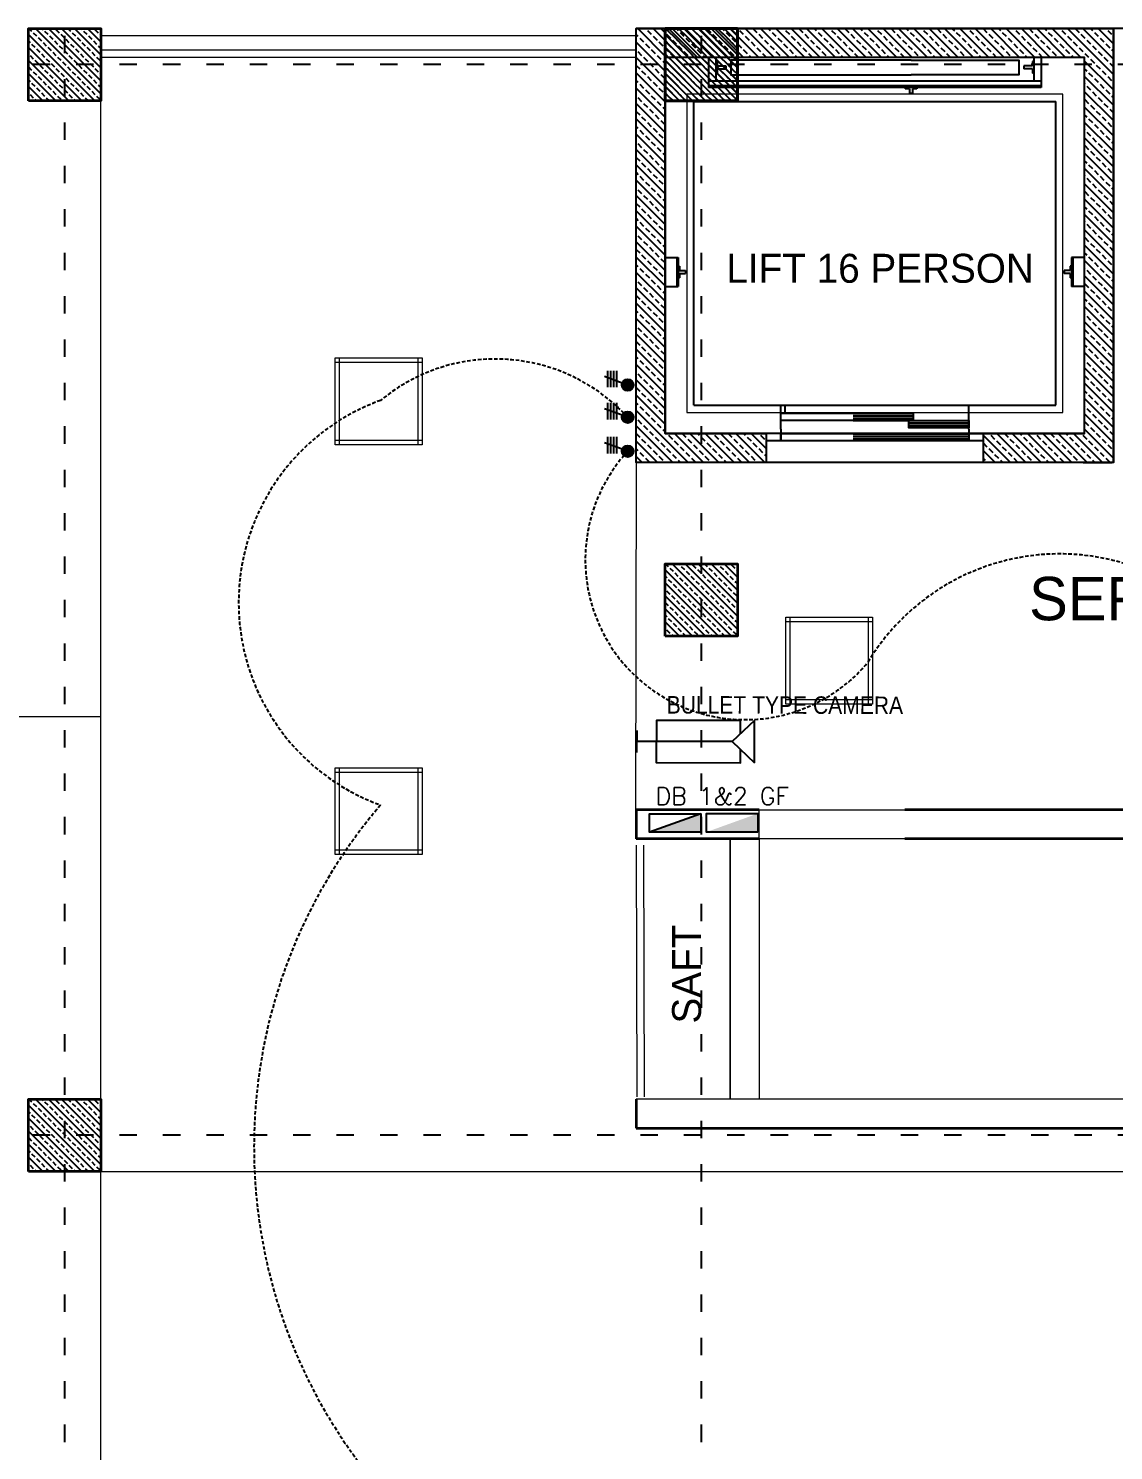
# Model space of a CAD drawing. Header units: millimetres. Extents: x -3207095 to 15275363, y 3702017 to 4798027.
# Drawn here: x 678185 to 678935, y 4470392 to 4471375 of the extents above; entities that cross this region are included whole.
import ezdxf

# ---------------------------------------------------------------- set-up
doc = ezdxf.new("R2010")
doc.units = ezdxf.units.MM
for name, pattern in [('ACAD_ISO03W100', [30, 12, -18]), ('DUZ', [500, 500]), ('HIDDEN', [0.375, 0.25, -0.125])]:
    doc.linetypes.add(name, pattern=pattern)
doc.layers.get('0').update_dxf_attribs({"color": 1, "linetype": 'DUZ'})
for name, color, linetype in [('3K', 4, 'Continuous'), ('a_aydinlatma', 5, 'Continuous'), ('EL-L-LS', 181, 'Continuous'), ('KAPIACI1', 252, 'Continuous'), ('KOLTAR_F', 145, 'Continuous'), ('MH-EL-CCTV', 33, 'Continuous'), ('MH-TXT', 2, 'Continuous'), ('OLCU', 1, 'Continuous'), ('Power_Legend$0$SMC-EL-DB', 170, 'Continuous'), ('SMC-TXT', 123, 'Continuous'), ('TR', 8, 'Continuous')]:
    doc.layers.add(name, color=color, linetype=linetype)
for name, color, linetype, lineweight in [('DUVAR', 7, 'Continuous', 35), ('EL-L-WIR', 124, 'Continuous', 30), ('iç duvar', 7, 'Continuous', 50), ('KAPEN', 151, 'Continuous', 9), ('KOLON_F', 3, 'Continuous', 35)]:
    doc.layers.add(name, color=color, linetype=linetype, lineweight=lineweight)
doc.styles.add('smc-1', font='simplex.shx')
doc.styles.add('SMC-2', font='GOTHIC.TTF', dxfattribs={"width": 0.9})
pattern_1 = [(360, (472150.586, 4671835.662), (8e-16, 1.5875), [])]

# ---------------------------------------------------------------- blocks, each defined once
blk = doc.blocks.new('A$Cfe24bc4e')
at = {"layer": 'OLCU', "color": 40, "linetype": 'Continuous', "lineweight": 5, "true_color": 0xf8d731}
for p, q in [((0, 0), (0, 60)), ((0, 60), (60, 60)), ((3, 0), (3, 60)), ((57, 60), (57, 0)), ((60, 60), (60, 0)), ((0, 57), (60, 57)), ((60, 3), (0, 3)), ((60, 0), (0, 0))]:
    blk.add_line(p, q, dxfattribs=at)
blk = doc.blocks.new('CCTV-CAMERA')
for p, q in [((1.115, 0.2), (0.903, 0)), ((1.115, -0.2), (1.115, 0.2)), ((0, -0.104), (0, 0.104)), ((0.183, 0), (0, 0)), ((0.903, 0), (0.183, 0)), ((0.903, 0), (1.115, -0.2))]:
    blk.add_line(p, q)
blk.add_lwpolyline([(0.983, 0.076), (0.983, 0.2), (0.183, 0.2), (0.183, -0.2), (0.983, -0.2), (0.983, -0.076)])
blk = doc.blocks.new('LS-1WAY-4G')
at = {"layer": 'EL-L-LS'}
blk.add_hatch(color=181, dxfattribs=at).paths.add_polyline_path([(0.092, 0.092, 1), (-0.092, 0.092, 1)])
at = {"layer": 'EL-L-LS', "color": 181}
for p, q in [((0.031, 0.178), (0.132, 0.453)), ((-0.036, 0.4), (0.223, 0.4)), ((-0.036, 0.354), (0.223, 0.354)), ((-0.036, 0.308), (0.223, 0.308)), ((-0.036, 0.263), (0.223, 0.263))]:
    blk.add_line(p, q, dxfattribs=at)
blk.add_circle((0, 0.092), 0.0917, dxfattribs=at)

msp = doc.modelspace()

# ---------------------------------------------------------------- hatches: boundary and pattern name
h = msp.add_hatch()
h.set_pattern_fill('ANSI33', color=252, scale=30, angle=90)
h.set_pattern_definition([(135, (5198241.22, 3724582.57), (-5.303300859, -5.303300859), []), (135, (5198241.22, 3724587.873), (-5.303300859, -5.303300859), [3.75, -1.875])])
h.paths.add_polyline_path([(678695.06, 4471095.15), (678695.06, 4471075.15), (678605.06, 4471075.15), (678605.06, 4471375.15), (678935.06, 4471375.15), (678935.06, 4471075.15), (678845.06, 4471075.15), (678845.06, 4471095.15), (678915.06, 4471095.15), (678915.06, 4471355.15), (678625.06, 4471355.15), (678625.06, 4471095.15)])
at = {"layer": 'KOLTAR_F'}
h = msp.add_hatch(dxfattribs=at)
h.set_pattern_fill('ANSI33', color=256, angle=90, style=0)
h.set_pattern_definition([(135, (5182597.5296, 3810741.6723), (-4.4901280605, -4.4901280605), []), (135, (5182597.5296, 3810746.1625), (-4.4901280605, -4.4901280605), [3.175, -1.5875])])
h.paths.add_polyline_path([(678185.06, 4471325.15), (678185.06, 4471375.15), (678235.06, 4471375.15), (678235.06, 4471325.15)])
h = msp.add_hatch(dxfattribs=at)
h.set_pattern_fill('ANSI33', color=256, angle=90, style=0)
h.set_pattern_definition([(135, (5182157.5296, 3810741.6723), (-4.4901280605, -4.4901280605), []), (135, (5182157.5296, 3810746.1625), (-4.4901280605, -4.4901280605), [3.175, -1.5875])])
h.paths.add_polyline_path([(678675.06, 4471325.15), (678675.06, 4471375.15), (678625.06, 4471375.15), (678625.06, 4471325.15)])
h = msp.add_hatch(dxfattribs=at)
h.set_pattern_fill('ANSI33', color=256, angle=90, style=0)
h.set_pattern_definition([(135, (5183037.5296, 3810741.6723), (-4.4901280605, -4.4901280605), []), (135, (5183037.5296, 3810746.1625), (-4.4901280605, -4.4901280605), [3.175, -1.5875])])
h.paths.add_polyline_path([(678625.06, 4471325.15), (678625.06, 4471375.15), (678675.06, 4471375.15), (678675.06, 4471325.15)])
h = msp.add_hatch(dxfattribs=at)
h.set_pattern_fill('ANSI33', color=256, angle=90, style=0)
h.set_pattern_definition([(135, (5183037.5296, 3810371.6723), (-4.4901280605, -4.4901280605), []), (135, (5183037.5296, 3810376.1625), (-4.4901280605, -4.4901280605), [3.175, -1.5875])])
h.paths.add_polyline_path([(678625.06, 4470955.15), (678625.06, 4471005.15), (678675.06, 4471005.15), (678675.06, 4470955.15)])
h = msp.add_hatch(dxfattribs=at)
h.set_pattern_fill('ANSI33', color=256, angle=90, style=0)
h.set_pattern_definition([(135, (5182597.5296, 3810001.6723), (-4.4901280605, -4.4901280605), []), (135, (5182597.5296, 3810006.1625), (-4.4901280605, -4.4901280605), [3.175, -1.5875])])
h.paths.add_polyline_path([(678185.06, 4470585.15), (678185.06, 4470635.15), (678235.06, 4470635.15), (678235.06, 4470585.15)])
at = {"layer": 'Power_Legend$0$SMC-EL-DB'}
for points in [[(678649.71, 4470819.63), (678649.71, 4470832.38), (678614.31, 4470819.63)], [(678689.16, 4470819.75), (678689.16, 4470832.5), (678653.75, 4470819.75)]]:
    msp.add_hatch(color=256, dxfattribs=at).paths.add_polyline_path(points)
at = {"layer": 'TR'}
h = msp.add_hatch(dxfattribs=at)
h.set_pattern_fill('LINE', color=256, scale=0.5, angle=360, style=0)
h.set_pattern_definition(pattern_1)
h.paths.add_polyline_path([(678796.56, 4471109.15), (678796.56, 4471104.15), (678793.56, 4471104.15), (678755.06, 4471104.15), (678755.06, 4471109.15)])
h.paths.add_polyline_path([(678835.06, 4471104.15), (678835.06, 4471099.15), (678793.56, 4471099.15), (678793.56, 4471104.15)])
h = msp.add_hatch(dxfattribs=at)
h.set_pattern_fill('LINE', color=256, scale=0.5, angle=360, style=0)
h.set_pattern_definition(pattern_1)
h.paths.add_polyline_path([(678835.06, 4471095.15), (678835.06, 4471090.15), (678755.06, 4471090.15), (678755.06, 4471095.15)])

# ---------------------------------------------------------------- linework, layer by layer
at = {"color": 232, "linetype": 'ACAD_ISO03W100'}
for p, q in [((678210.06, 4472510.15), (678210.06, 4469380.15)), ((678650.06, 4472510.15), (678650.06, 4469380.15)), ((680990.06, 4471350.15), (677050.06, 4471350.15)), ((680990.06, 4470610.15), (677050.06, 4470610.15))]:
    msp.add_line(p, q, dxfattribs=at)
at = {"color": 7}
for p, q in [((679435.06, 4471375.15), (678605.06, 4471375.15)), ((678935.06, 4471075.15), (678935.06, 4471375.15)), ((678915.06, 4471355.15), (678625.06, 4471355.15)), ((678625.06, 4471095.15), (678625.06, 4471355.15)), ((678915.06, 4471095.15), (678915.06, 4471355.15)), ((678915.06, 4471095.15), (678625.06, 4471095.15)), ((678935.06, 4471075.15), (678605.06, 4471075.15)), ((678914.11, 4471075.15), (678934.11, 4471075.15))]:
    msp.add_line(p, q, dxfattribs=at)
at = {"color": 0, "lineweight": 18, "ltscale": 40}
for p, q in [((678935.06, 4471375.15), (678605.06, 4471375.15)), ((678935.06, 4471075.15), (678935.06, 4471375.15)), ((678915.06, 4471355.15), (678625.06, 4471355.15)), ((678625.06, 4471355.15), (678625.06, 4471095.15)), ((678915.06, 4471095.15), (678915.06, 4471355.15)), ((678695.06, 4471095.15), (678625.06, 4471095.15)), ((678915.06, 4471095.15), (678845.06, 4471095.15)), ((678695.06, 4471075.15), (678605.06, 4471075.15)), ((678935.06, 4471075.15), (678845.06, 4471075.15))]:
    msp.add_line(p, q, dxfattribs=at)
at = {"color": 7}
msp.add_lwpolyline([(678695.06, 4471095.15), (678695.06, 4471075.15), (678605.06, 4471075.15), (678605.06, 4471375.15), (678935.06, 4471375.15), (678935.06, 4471075.15), (678845.06, 4471075.15), (678845.06, 4471095.15), (678915.06, 4471095.15), (678915.06, 4471355.15), (678625.06, 4471355.15), (678625.06, 4471095.15), (678695.06, 4471095.15)], dxfattribs=at)
at = {"color": 0, "lineweight": 18, "ltscale": 40}
for points in [[(678900.06, 4471329.67), (678640.06, 4471329.67), (678640.06, 4471109.67), (678900.06, 4471109.67)], [(678895.06, 4471324.67), (678645.06, 4471324.67), (678645.06, 4471114.67), (678895.06, 4471114.67)]]:
    msp.add_lwpolyline(points, close=True, dxfattribs=at)
at = {"layer": '3K'}
for p, q in [((678655.06, 4471354.77), (678655.06, 4471334.43)), ((678660.06, 4471354.77), (678660.06, 4471338.7)), ((678880.06, 4471354.77), (678880.06, 4471338.7)), ((678885.06, 4471354.77), (678885.06, 4471334.43)), ((678660.06, 4471352.2), (678661.06, 4471352.2)), ((678660.06, 4471344.2), (678661.06, 4471344.2)), ((678661.06, 4471352.2), (678661.06, 4471349.2)), ((678661.06, 4471349.2), (678667.06, 4471349.2)), ((678661.06, 4471347.2), (678667.06, 4471347.2)), ((678661.06, 4471347.2), (678661.06, 4471344.2)), ((678667.06, 4471349.2), (678667.06, 4471347.2)), ((678879.06, 4471349.2), (678873.06, 4471349.2)), ((678873.06, 4471349.2), (678873.06, 4471347.2)), ((678879.06, 4471347.2), (678873.06, 4471347.2)), ((678879.06, 4471352.2), (678879.06, 4471349.2)), ((678880.06, 4471352.2), (678879.06, 4471352.2)), ((678879.06, 4471347.2), (678879.06, 4471344.2)), ((678880.06, 4471344.2), (678879.06, 4471344.2)), ((678885.06, 4471338.7), (678655.06, 4471338.7)), ((678885.06, 4471335.43), (678655.06, 4471335.43)), ((678885.06, 4471334.43), (678655.06, 4471334.43)), ((678791.06, 4471334.43), (678791.06, 4471333.43)), ((678794.06, 4471333.43), (678791.06, 4471333.43)), ((678794.06, 4471333.43), (678794.06, 4471330.11)), ((678796.06, 4471333.43), (678796.06, 4471330.11)), ((678799.06, 4471333.43), (678796.06, 4471333.43)), ((678799.06, 4471334.43), (678799.06, 4471333.43)), ((678645.06, 4471114.67), (678645.06, 4471324.67)), ((678645.06, 4471324.67), (678895.06, 4471324.67)), ((678796.06, 4471330.11), (678794.06, 4471330.11)), ((678895.06, 4471114.67), (678895.06, 4471324.67)), ((678625.06, 4471216.79), (678634.12, 4471216.79)), ((678633.12, 4471216.79), (678633.12, 4471196.79)), ((678634.12, 4471216.79), (678634.12, 4471196.79)), ((678915.06, 4471216.79), (678906, 4471216.79)), ((678906, 4471216.79), (678906, 4471196.79)), ((678907, 4471216.79), (678907, 4471196.79)), ((678634.12, 4471210.79), (678635.12, 4471210.79)), ((678635.12, 4471210.79), (678635.12, 4471207.79)), ((678635.12, 4471207.79), (678639.12, 4471207.79)), ((678635.12, 4471205.79), (678635.12, 4471202.79)), ((678635.12, 4471205.79), (678639.12, 4471205.79)), ((678639.12, 4471207.79), (678639.12, 4471205.79)), ((678905, 4471207.79), (678901, 4471207.79)), ((678901, 4471207.79), (678901, 4471205.79)), ((678905, 4471205.79), (678901, 4471205.79)), ((678906, 4471210.79), (678905, 4471210.79)), ((678905, 4471210.79), (678905, 4471207.79)), ((678905, 4471205.79), (678905, 4471202.79)), ((678625.06, 4471196.79), (678634.12, 4471196.79)), ((678634.12, 4471202.79), (678635.12, 4471202.79)), ((678906, 4471202.79), (678905, 4471202.79)), ((678915.06, 4471196.79), (678906, 4471196.79)), ((678645.06, 4471114.67), (678895.06, 4471114.67)), ((678705.06, 4471098.16), (678705.06, 4471114.67)), ((678708.06, 4471109.15), (678708.06, 4471114.67)), ((678835.06, 4471098.16), (678835.06, 4471114.67)), ((678705.06, 4471098.15), (678705.06, 4471090.15)), ((678835.06, 4471098.15), (678835.06, 4471090.15)), ((678716.79, 4471095.15), (678695.06, 4471095.15)), ((678716.79, 4471090.15), (678695.06, 4471090.15)), ((678705.06, 4471090.15), (678705.06, 4471095.15))]:
    msp.add_line(p, q, dxfattribs=at)
for points in [[(678795.06, 4471353.2), (678670.56, 4471353.2), (678670.56, 4471343.2), (678795.06, 4471343.2)], [(678795.06, 4471353.2), (678869.56, 4471353.2), (678869.56, 4471343.2), (678795.06, 4471343.2)], [(678845.06, 4471090.15), (678705.06, 4471090.15), (678705.06, 4471095.15), (678845.06, 4471095.15)]]:
    msp.add_lwpolyline(points, dxfattribs=at)
for points in [[(678796.56, 4471104.15), (678705.06, 4471104.15), (678705.06, 4471109.15), (678796.56, 4471109.15)], [(678835.06, 4471099.15), (678793.56, 4471099.15), (678793.56, 4471104.15), (678835.06, 4471104.15)]]:
    msp.add_lwpolyline(points, close=True, dxfattribs=at)
at = {"layer": 'a_aydinlatma', "linetype": 'HIDDEN', "ltscale": 10}
for centre, radius, start, end in [((678507.74, 4471022.4), 124.25, 42.56359, 129.64407), ((678479.07, 4470978.23), 148.73, 109.89423, 250.10577), ((678680.49, 4471007.95), 110.54, 137.29753, 319.95408), ((678897.82, 4470857.22), 154.75, 32.72541, 149.04267), ((678704.08, 4470601.95), 363.12, 139.37699, 228.65804)]:
    msp.add_arc(centre, radius, start, end, dxfattribs=at)
at = {"layer": 'DUVAR'}
for p, q in [((678605.06, 4470835.15), (678605.06, 4470815.15)), ((678690.06, 4470835.15), (678605.06, 4470835.15)), ((679329.59, 4470835.15), (678790.84, 4470835.15)), ((678690.06, 4470815.15), (678605.06, 4470815.15)), ((679249.28, 4470815.15), (678790.84, 4470815.15)), ((678605.06, 4470635.15), (678605.06, 4470615.15)), ((678605.06, 4470615.15), (679435.06, 4470615.15))]:
    msp.add_line(p, q, dxfattribs=at)
at = {"layer": 'iç duvar', "color": 252, "linetype": 'Continuous', "lineweight": 5, "true_color": 0x939598}
for p, q in [((678675.06, 4471375.15), (679365.06, 4471375.15)), ((678605.06, 4471355.15), (678235.06, 4471355.15))]:
    msp.add_line(p, q, dxfattribs=at)
at = {"layer": 'iç duvar', "color": 7, "linetype": 'Continuous', "lineweight": 5}
for p, q in [((678235.06, 4470635.15), (678235.06, 4471325.15)), ((677165.06, 4470899.66), (678235.06, 4470899.66))]:
    msp.add_line(p, q, dxfattribs=at)
at = {"layer": 'iç duvar', "color": 251, "lineweight": 5}
for p, q in [((678605.06, 4471075.15), (678604.59, 4470835.15)), ((678605.06, 4470810.72), (678605.54, 4470636.71)), ((678610.06, 4470810.72), (678610.54, 4470636.71))]:
    msp.add_line(p, q, dxfattribs=at)
at = {"layer": 'iç duvar', "color": 7, "lineweight": 18}
msp.add_line((679010.06, 4470635.15), (678605.06, 4470635.15), dxfattribs=at)
for points in [[(678690.06, 4470835.15), (679249.28, 4470835.15), (679249.28, 4470815.15), (678690.06, 4470815.15)], [(678670.06, 4470815.15), (678690.06, 4470815.15), (678690.06, 4470635.15), (678670.06, 4470635.15)]]:
    msp.add_lwpolyline(points, close=True, dxfattribs=at)
for points in [[(678670.06, 4470815.15), (678670.06, 4470635.15)], [(678690.06, 4470815.15), (678690.06, 4470635.15)]]:
    msp.add_lwpolyline(points, dxfattribs=at)
at = {"layer": 'iç duvar', "color": 7, "linetype": 'Continuous', "lineweight": 5}
msp.add_lwpolyline([(678820.06, 4469525.15), (678235.06, 4469525.15), (678235.06, 4470585.15), (679805.06, 4470585.15), (679805.06, 4469525.15), (679220.06, 4469525.15)], dxfattribs=at)
at = {"layer": 'KAPEN'}
for p, q in [((678605.06, 4471370.15), (678235.06, 4471370.15)), ((678605.06, 4471360.15), (678235.06, 4471360.15))]:
    msp.add_line(p, q, dxfattribs=at)
at = {"layer": 'KAPIACI1'}
for p, q in [((678845.06, 4471095.15), (678695.06, 4471095.15)), ((678845.06, 4471075.15), (678695.06, 4471075.15))]:
    msp.add_line(p, q, dxfattribs=at)
at = {"layer": 'KOLON_F'}
for points in [[(678185.06, 4471325.15), (678185.06, 4471375.15), (678235.06, 4471375.15), (678235.06, 4471325.15)], [(678675.06, 4471325.15), (678675.06, 4471375.15), (678625.06, 4471375.15), (678625.06, 4471325.15)], [(678625.06, 4471325.15), (678625.06, 4471375.15), (678675.06, 4471375.15), (678675.06, 4471325.15)], [(678625.06, 4470955.15), (678625.06, 4471005.15), (678675.06, 4471005.15), (678675.06, 4470955.15)], [(678185.06, 4470585.15), (678185.06, 4470635.15), (678235.06, 4470635.15), (678235.06, 4470585.15)]]:
    msp.add_lwpolyline(points, close=True, dxfattribs=at)
at = {"layer": 'Power_Legend$0$SMC-EL-DB', "ltscale": 0.8}
msp.add_line((678649.71, 4470832.38), (678614.31, 4470819.63), dxfattribs=at)
for points in [[(678649.71, 4470819.63), (678614.31, 4470819.63), (678614.31, 4470832.38), (678649.71, 4470832.38)], [(678689.16, 4470819.75), (678653.75, 4470819.75), (678653.75, 4470832.5), (678689.16, 4470832.5)]]:
    msp.add_lwpolyline(points, close=True, dxfattribs=at)

# ---------------------------------------------------------------- block references
at = {"layer": 'EL-L-WIR', "xscale": 44.23680000000058, "yscale": 44.23680000000058, "zscale": 44.23680000000058, "rotation": 90.00000000000001}
for p in [(678603.31, 4471128.72), (678603.31, 4471106.44), (678603.31, 4471082.92)]:
    msp.add_blockref('LS-1WAY-4G', p, dxfattribs=at)
at = {"layer": 'KAPEN'}
msp.add_blockref('A$Cfe24bc4e', (678397.15, 4471087.41), dxfattribs=at)
at = {"layer": 'MH-EL-CCTV', "xscale": 72.80656069238194, "yscale": 72.80656069238194, "zscale": 72.80656069238194, "rotation": 359.8723105944561}
msp.add_blockref('CCTV-CAMERA', (678605.69, 4470882.37), dxfattribs=at)
at = {"layer": 'OLCU', "color": 252, "linetype": 'Continuous', "lineweight": 5, "true_color": 0x939598}
for p in [(678708.47, 4470908.17), (678397.15, 4470804.11)]:
    msp.add_blockref('A$Cfe24bc4e', p, dxfattribs=at)

# ---------------------------------------------------------------- texts
at = {"attachment_point": 1}
for s, width, insert, char_height in [('{\\fCentury Gothic|b0|i0|c162|p34;\\C7;LIFT 16 PERSON}', 238.5941, (678667.44, 4471219.38), 20), ('{\\fCentury Gothic|b0|i0|c162|p34;\\C7; SERVİCE AREA}', 333.7189, (678865.55, 4470996.11), 30)]:
    msp.add_mtext_dynamic_manual_height_columns(s, width=width, gutter_width=12.5, heights=[0], dxfattribs=dict(at, insert=insert, char_height=char_height))
at = {"insert": (678629.94, 4470687.38), "char_height": 20, "attachment_point": 1, "rotation": 90}
msp.add_mtext_dynamic_manual_height_columns('{\\fCentury Gothic|b0|i0|c162|p34;\\C7;SAFT}', width=80.9215, gutter_width=12.5, heights=[0], dxfattribs=at)
at = {"layer": 'MH-TXT', "insert": (678626.18, 4470907.61), "char_height": 12.096, "attachment_point": 4, "rotation": 359.87231, "style": 'SMC-2'}
msp.add_mtext('BULLET TYPE CAMERA', dxfattribs=at)
at = {"layer": 'SMC-TXT', "insert": (678618.54, 4470850.52, 0), "char_height": 12, "width": 170.3861, "attachment_point": 1, "style": 'smc-1'}
msp.add_mtext('DB 1&2 GF', dxfattribs=at)

doc.saveas('drawing.dxf')
